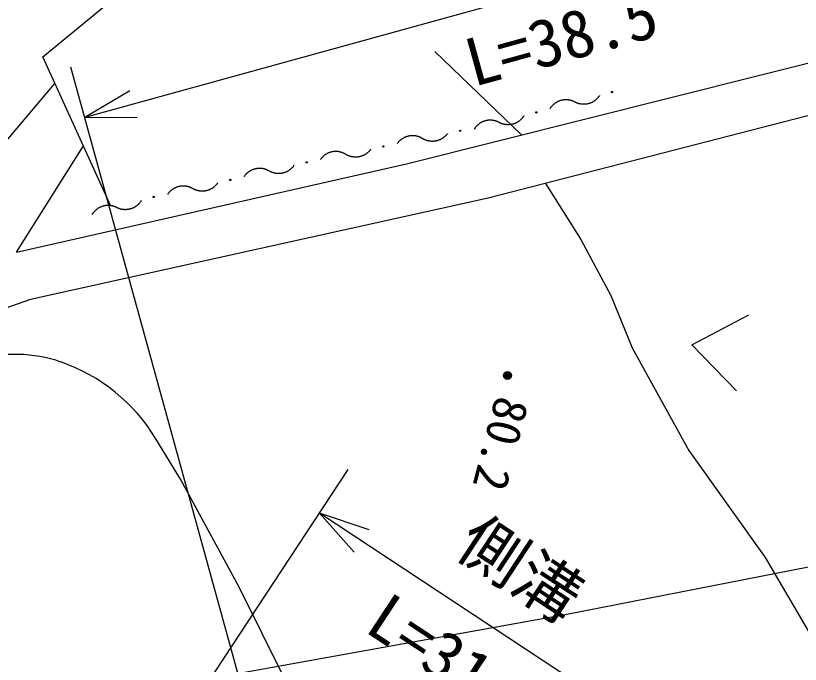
# Model space of a CAD drawing. Units: millimetres, scale not verified. Extents: x 40000 to 680000, y 20000 to 380000.
# Drawn here: x 94683 to 124719, y 305457 to 330283 of the extents above; entities that cross this region are included whole.
import ezdxf
from ezdxf.enums import TextEntityAlignment as Align

# ---------------------------------------------------------------- set-up
doc = ezdxf.new("R2010")
doc.units = ezdxf.units.MM
doc.header["$LTSCALE"] = 1000
doc.layers.add('M-BGD', color=7, linetype='Continuous', lineweight=25)
doc.styles.add('@ＭＳ ゴシック', font='')
doc.styles.add('ＭＳ ゴシック', font='')
doc.styles.get('@ＭＳ ゴシック').set_extended_font_data('@MS Gothic')
doc.styles.get('ＭＳ ゴシック').set_extended_font_data('MS Gothic')

msp = doc.modelspace()

# ---------------------------------------------------------------- linework, layer by layer
at = {"layer": 'M-BGD'}
for p, q in [((132790, 336166), (97327, 326390)), ((110734, 328908), (114045, 325720)), ((107769, 288510), (96796, 328318)), ((99052, 327403), (97327, 326390)), ((97327, 326390), (99327, 326404)), ((94718, 321236), (97273, 325296)), ((113542, 316572), (113478, 316446)), ((95795, 295284), (107412, 312909)), ((119007, 302871), (106311, 311239)), ((108209, 310608), (106311, 311239)), ((106311, 311239), (107639, 309744))]:
    msp.add_line(p, q, dxfattribs=at)
for points in [[(98325, 322990), (95719, 328702), (101651, 333594), (97604, 342174)], [(94718, 321236), (109648, 324616), (129930, 329709)], [(131194, 328049), (112766, 323294), (95244, 319415), (90546, 317778), (86233, 313974)], [(84791, 317123), (91557, 322225), (96185, 327682)], [(117036, 327233), (117026, 327219), (117017, 327204), (117007, 327190), (116997, 327176), (116986, 327162), (116976, 327149), (116964, 327136), (116953, 327123), (116941, 327110), (116929, 327098), (116917, 327086), (116904, 327074), (116891, 327063), (116878, 327052), (116864, 327041), (116851, 327031), (116837, 327021), (116822, 327011), (116808, 327002), (116793, 326992), (116778, 326984), (116763, 326975), (116748, 326967), (116733, 326960), (116717, 326953), (116701, 326946), (116685, 326939), (116669, 326933), (116653, 326928), (116636, 326922), (116620, 326917), (116603, 326913), (116586, 326909), (116570, 326905), (116553, 326902), (116536, 326899), (116519, 326897), (116501, 326895), (116484, 326893), (116467, 326892), (116450, 326891), (116433, 326891), (116415, 326891), (116398, 326891), (116381, 326892), (116364, 326893), (116347, 326895), (116330, 326897), (116312, 326900), (116295, 326903), (116279, 326906), (116262, 326910), (116245, 326914), (116228, 326918), (116212, 326923), (116196, 326929), (116179, 326935), (116163, 326941), (116147, 326947), (116131, 326954), (116116, 326961), (116100, 326969), (116085, 326977), (116070, 326985), (116054, 326993), (116039, 327000), (116023, 327007), (116007, 327014), (115991, 327020), (115975, 327026), (115958, 327031), (115942, 327036), (115925, 327041), (115909, 327045), (115892, 327048), (115875, 327052), (115858, 327055), (115841, 327057), (115824, 327059), (115806, 327061), (115789, 327062), (115772, 327063), (115755, 327064), (115738, 327064), (115720, 327063), (115703, 327063), (115686, 327061), (115680, 327061), (115652, 327058), (115635, 327055), (115618, 327053), (115601, 327049), (115584, 327046), (115567, 327041), (115550, 327037), (115534, 327032), (115517, 327027), (115501, 327021), (115485, 327015), (115469, 327009), (115453, 327002), (115438, 326995), (115422, 326987), (115407, 326979), (115392, 326971), (115377, 326962), (115362, 326953), (115348, 326944), (115334, 326934), (115320, 326924), (115306, 326913), (115292, 326902), (115279, 326891), (115266, 326880), (115254, 326868), (115241, 326856), (115229, 326844), (115217, 326831), (115206, 326819), (115195, 326805), (115184, 326792), (115173, 326778), (115163, 326764), (115153, 326750), (115144, 326736), (115135, 326721)], [(114139, 326453), (114130, 326438), (114120, 326424), (114110, 326410), (114100, 326396), (114090, 326382), (114079, 326369), (114068, 326356), (114056, 326343), (114044, 326330), (114032, 326318), (114020, 326306), (114007, 326294), (113994, 326283), (113981, 326272), (113968, 326261), (113954, 326250), (113940, 326240), (113926, 326231), (113911, 326221), (113897, 326212), (113882, 326203), (113867, 326195), (113851, 326187), (113836, 326180), (113820, 326172), (113804, 326166), (113788, 326159), (113772, 326153), (113756, 326147), (113740, 326142), (113723, 326137), (113706, 326133), (113690, 326129), (113673, 326125), (113656, 326122), (113639, 326119), (113622, 326116), (113605, 326114), (113588, 326113), (113570, 326111), (113553, 326111), (113536, 326110), (113519, 326110), (113501, 326111), (113484, 326112), (113467, 326113), (113450, 326115), (113433, 326117), (113416, 326119), (113399, 326122), (113382, 326126), (113365, 326129), (113348, 326134), (113332, 326138), (113315, 326143), (113299, 326149), (113283, 326154), (113266, 326160), (113250, 326167), (113235, 326174), (113219, 326181), (113204, 326189), (113188, 326197), (113173, 326205), (113158, 326213), (113142, 326220), (113126, 326227), (113110, 326233), (113094, 326240), (113078, 326245), (113062, 326251), (113045, 326256), (113028, 326260), (113012, 326264), (112995, 326268), (112978, 326272), (112961, 326274), (112944, 326277), (112927, 326279), (112910, 326281), (112893, 326282), (112875, 326283), (112858, 326283), (112841, 326284), (112824, 326283), (112806, 326282), (112789, 326281), (112783, 326281), (112755, 326278), (112738, 326275), (112721, 326272), (112704, 326269), (112687, 326265), (112670, 326261), (112654, 326257), (112637, 326252), (112621, 326247), (112604, 326241), (112588, 326235), (112572, 326228), (112557, 326221), (112541, 326214), (112525, 326207), (112510, 326199), (112495, 326190), (112480, 326182), (112465, 326173), (112451, 326163), (112437, 326153), (112423, 326143), (112409, 326133), (112396, 326122), (112382, 326111), (112369, 326100), (112357, 326088), (112344, 326076), (112332, 326064), (112321, 326051), (112309, 326038), (112298, 326025), (112287, 326012), (112277, 325998), (112266, 325984), (112257, 325970), (112247, 325956), (112238, 325941)], [(111217, 325780), (111207, 325766), (111196, 325752), (111186, 325738), (111175, 325725), (111163, 325712), (111152, 325699), (111140, 325687), (111128, 325675), (111115, 325663), (111102, 325651), (111089, 325640), (111076, 325629), (111062, 325619), (111048, 325608), (111034, 325598), (111020, 325589), (111005, 325580), (110991, 325571), (110976, 325562), (110960, 325554), (110945, 325546), (110929, 325539), (110914, 325532), (110898, 325525), (110882, 325519), (110866, 325513), (110849, 325507), (110833, 325502), (110816, 325498), (110799, 325493), (110783, 325490), (110766, 325486), (110749, 325483), (110732, 325480), (110715, 325478), (110697, 325476), (110680, 325475), (110663, 325474), (110646, 325473), (110629, 325473), (110611, 325473), (110594, 325474), (110577, 325475), (110560, 325477), (110543, 325479), (110526, 325481), (110509, 325484), (110492, 325487), (110475, 325490), (110458, 325494), (110441, 325499), (110425, 325504), (110408, 325509), (110392, 325514), (110376, 325520), (110360, 325527), (110344, 325533), (110328, 325540), (110313, 325548), (110297, 325556), (110282, 325564), (110267, 325573), (110253, 325582), (110238, 325591), (110223, 325599), (110208, 325607), (110192, 325615), (110177, 325623), (110161, 325630), (110145, 325637), (110129, 325643), (110113, 325649), (110097, 325654), (110080, 325660), (110064, 325664), (110047, 325669), (110030, 325673), (110013, 325676), (109996, 325679), (109979, 325682), (109962, 325685), (109945, 325686), (109928, 325688), (109911, 325689), (109894, 325690), (109876, 325690), (109859, 325690), (109842, 325689), (109825, 325688), (109810, 325687), (109790, 325685), (109773, 325683), (109756, 325680), (109739, 325677), (109722, 325674), (109706, 325670), (109689, 325665), (109672, 325661), (109656, 325656), (109640, 325650), (109623, 325644), (109607, 325638), (109591, 325631), (109576, 325624), (109560, 325617), (109545, 325609), (109529, 325601), (109514, 325593), (109500, 325584), (109485, 325574), (109471, 325565), (109457, 325555), (109443, 325545), (109429, 325534), (109416, 325523), (109403, 325512), (109390, 325500), (109378, 325488), (109365, 325476), (109353, 325464), (109342, 325451), (109330, 325438), (109319, 325425), (109309, 325411), (109298, 325398), (109288, 325384)], [(108278, 325176), (108268, 325162), (108258, 325148), (108247, 325135), (108236, 325121), (108225, 325108), (108213, 325096), (108201, 325083), (108189, 325071), (108176, 325059), (108164, 325048), (108151, 325036), (108137, 325025), (108124, 325015), (108110, 325005), (108096, 324995), (108081, 324985), (108067, 324976), (108052, 324967), (108037, 324958), (108022, 324950), (108006, 324943), (107991, 324935), (107975, 324928), (107959, 324921), (107943, 324915), (107927, 324909), (107911, 324904), (107894, 324899), (107877, 324894), (107861, 324890), (107844, 324886), (107827, 324882), (107810, 324879), (107793, 324877), (107776, 324874), (107759, 324873), (107742, 324871), (107724, 324870), (107707, 324870), (107690, 324870), (107673, 324870), (107656, 324870), (107638, 324872), (107621, 324873), (107604, 324875), (107587, 324877), (107570, 324880), (107553, 324883), (107536, 324887), (107519, 324891), (107503, 324895), (107486, 324900), (107470, 324905), (107453, 324911), (107437, 324917), (107421, 324923), (107405, 324930), (107390, 324937), (107374, 324944), (107359, 324952), (107344, 324960), (107329, 324969), (107314, 324978), (107299, 324987), (107284, 324995), (107269, 325004), (107254, 325012), (107238, 325019), (107223, 325026), (107207, 325033), (107191, 325039), (107174, 325045), (107158, 325051), (107142, 325056), (107125, 325061), (107108, 325065), (107092, 325069), (107075, 325073), (107058, 325076), (107041, 325079), (107024, 325081), (107007, 325083), (106989, 325084), (106972, 325085), (106955, 325086), (106938, 325086), (106921, 325086), (106903, 325086), (106886, 325085), (106871, 325083), (106852, 325081), (106835, 325079), (106818, 325076), (106801, 325073), (106784, 325070), (106767, 325066), (106750, 325062), (106734, 325057), (106717, 325052), (106701, 325047), (106685, 325041), (106669, 325034), (106653, 325028), (106637, 325021), (106621, 325013), (106606, 325006), (106591, 324997), (106576, 324989), (106561, 324980), (106546, 324971), (106532, 324961), (106518, 324951), (106504, 324941), (106491, 324930), (106477, 324919), (106464, 324908), (106451, 324897), (106439, 324885), (106427, 324873), (106415, 324860), (106403, 324847), (106392, 324834), (106381, 324821), (106370, 324808), (106360, 324794), (106350, 324780)], [(105342, 324560), (105332, 324546), (105322, 324531), (105312, 324518), (105301, 324504), (105290, 324491), (105279, 324478), (105267, 324465), (105256, 324453), (105243, 324441), (105231, 324429), (105218, 324417), (105205, 324406), (105192, 324395), (105178, 324384), (105164, 324374), (105150, 324364), (105136, 324355), (105121, 324345), (105106, 324337), (105091, 324328), (105076, 324320), (105061, 324312), (105045, 324305), (105029, 324298), (105014, 324291), (104997, 324285), (104981, 324279), (104965, 324273), (104948, 324268), (104932, 324264), (104915, 324259), (104898, 324256), (104881, 324252), (104865, 324249), (104847, 324246), (104830, 324244), (104813, 324242), (104796, 324241), (104779, 324240), (104762, 324239), (104744, 324239), (104727, 324239), (104710, 324240), (104693, 324241), (104676, 324243), (104658, 324245), (104641, 324247), (104624, 324250), (104607, 324253), (104590, 324256), (104574, 324260), (104557, 324265), (104540, 324270), (104524, 324275), (104508, 324280), (104492, 324286), (104476, 324293), (104460, 324299), (104444, 324306), (104428, 324314), (104413, 324322), (104398, 324330), (104383, 324339), (104368, 324347), (104353, 324356), (104338, 324363), (104322, 324371), (104306, 324378), (104290, 324385), (104274, 324391), (104258, 324397), (104242, 324403), (104226, 324408), (104209, 324413), (104192, 324417), (104176, 324421), (104159, 324424), (104142, 324428), (104125, 324430), (104108, 324433), (104090, 324435), (104073, 324436), (104056, 324437), (104039, 324438), (104022, 324438), (104004, 324438), (103987, 324437), (103970, 324436), (103955, 324435), (103936, 324433), (103919, 324431), (103901, 324428), (103885, 324425), (103868, 324422), (103851, 324418), (103834, 324414), (103818, 324409), (103801, 324404), (103785, 324398), (103769, 324393), (103752, 324386), (103737, 324380), (103721, 324373), (103705, 324365), (103690, 324357), (103675, 324349), (103660, 324341), (103645, 324332), (103630, 324323), (103616, 324313), (103602, 324303), (103588, 324293), (103574, 324282), (103561, 324271), (103548, 324260), (103535, 324249), (103523, 324237), (103510, 324225), (103499, 324212), (103487, 324199), (103476, 324186), (103465, 324173), (103454, 324160), (103444, 324146), (103434, 324132), (103424, 324118)], [(102419, 323886), (102409, 323872), (102399, 323858), (102389, 323844), (102378, 323830), (102367, 323817), (102356, 323804), (102344, 323791), (102332, 323779), (102320, 323767), (102307, 323755), (102295, 323743), (102282, 323732), (102268, 323721), (102255, 323710), (102241, 323700), (102227, 323690), (102212, 323681), (102198, 323671), (102183, 323663), (102168, 323654), (102153, 323646), (102137, 323638), (102122, 323631), (102106, 323624), (102090, 323617), (102074, 323611), (102058, 323605), (102042, 323599), (102025, 323594), (102009, 323590), (101992, 323585), (101975, 323582), (101958, 323578), (101941, 323575), (101924, 323572), (101907, 323570), (101890, 323568), (101873, 323567), (101856, 323566), (101838, 323565), (101821, 323565), (101804, 323565), (101787, 323566), (101769, 323567), (101752, 323569), (101735, 323571), (101718, 323573), (101701, 323576), (101684, 323579), (101667, 323582), (101650, 323586), (101634, 323591), (101617, 323596), (101601, 323601), (101584, 323606), (101568, 323612), (101552, 323619), (101536, 323625), (101521, 323632), (101505, 323640), (101490, 323648), (101475, 323656), (101460, 323665), (101445, 323673), (101430, 323682), (101414, 323689), (101399, 323697), (101383, 323704), (101367, 323711), (101351, 323717), (101335, 323723), (101319, 323729), (101302, 323734), (101286, 323739), (101269, 323743), (101252, 323747), (101235, 323751), (101218, 323754), (101201, 323756), (101184, 323759), (101167, 323761), (101150, 323762), (101133, 323763), (101116, 323764), (101098, 323764), (101081, 323764), (101064, 323763), (101047, 323762), (101032, 323761), (101012, 323759), (100995, 323757), (100978, 323754), (100961, 323751), (100944, 323748), (100928, 323744), (100911, 323740), (100894, 323735), (100878, 323730), (100861, 323724), (100845, 323719), (100829, 323712), (100813, 323706), (100797, 323699), (100782, 323691), (100767, 323683), (100751, 323675), (100736, 323667), (100722, 323658), (100707, 323649), (100693, 323639), (100679, 323629), (100665, 323619), (100651, 323608), (100638, 323597), (100625, 323586), (100612, 323575), (100599, 323563), (100587, 323551), (100575, 323538), (100564, 323525), (100552, 323512), (100541, 323499), (100531, 323486), (100520, 323472), (100510, 323458), (100501, 323444)], [(114961, 323860), (116313, 321717), (117467, 319576), (118277, 317576), (120447, 313634), (123377, 309549), (125111, 306588), (126765, 302656), (128268, 298098)], [(99496, 323211), (99487, 323196), (99477, 323182), (99468, 323168), (99458, 323154), (99448, 323140), (99437, 323126), (99426, 323113), (99415, 323100), (99403, 323087), (99391, 323074), (99379, 323062), (99367, 323050), (99354, 323039), (99341, 323027), (99328, 323016), (99314, 323006), (99300, 322995), (99286, 322985), (99272, 322976), (99258, 322966), (99243, 322957), (99228, 322949), (99213, 322941), (99197, 322933), (99182, 322925), (99166, 322918), (99150, 322911), (99134, 322905), (99118, 322899), (99102, 322894), (99085, 322888), (99069, 322884), (99052, 322879), (99035, 322875), (99018, 322872), (99002, 322869), (98984, 322866), (98967, 322864), (98950, 322862), (98933, 322860), (98916, 322859), (98899, 322858), (98881, 322858), (98864, 322858), (98847, 322859), (98830, 322860), (98813, 322861), (98795, 322863), (98778, 322865), (98761, 322868), (98744, 322871), (98727, 322875), (98711, 322879), (98694, 322883), (98677, 322888), (98661, 322893), (98645, 322898), (98628, 322904), (98612, 322910), (98596, 322917), (98581, 322924), (98565, 322931), (98550, 322939), (98534, 322947), (98519, 322954), (98503, 322961), (98487, 322968), (98471, 322974), (98455, 322980), (98439, 322986), (98422, 322991), (98405, 322996), (98389, 323000), (98372, 323004), (98355, 323007), (98338, 323010), (98321, 323013), (98304, 323015), (98287, 323017), (98270, 323018), (98252, 323019), (98235, 323020), (98218, 323020), (98201, 323020), (98184, 323019), (98166, 323018), (98155, 323017), (98132, 323015), (98115, 323012), (98098, 323010), (98081, 323007), (98064, 323003), (98047, 322999), (98031, 322995), (98014, 322990), (97998, 322985), (97981, 322979), (97965, 322973), (97949, 322967), (97933, 322960), (97918, 322953), (97902, 322946), (97887, 322938), (97872, 322929), (97857, 322921), (97842, 322912), (97827, 322903), (97813, 322893), (97799, 322883), (97785, 322873), (97772, 322862), (97758, 322851), (97745, 322840), (97733, 322828), (97720, 322816), (97708, 322804), (97696, 322791), (97685, 322779), (97673, 322766), (97662, 322752), (97652, 322739), (97641, 322725), (97632, 322711), (97622, 322696), (97613, 322682), (97604, 322667)], [(122277, 315918), (120569, 317688), (122747, 318833)], [(115555, 290960), (114246, 292694), (111889, 295385), (109355, 298591), (107214, 301731), (104974, 304915), (103242, 308408), (100986, 312549), (100046, 314092)], [(91113, 302935), (115848, 307395), (138523, 311831)]]:
    msp.add_lwpolyline(points, dxfattribs=at)
for centre, radius in [((117511, 327361), 24.6), ((114614, 326581), 24.6), ((111699, 325879), 24.6), ((108760, 325275), 24.6), ((105822, 324670), 24.6), ((102898, 323996), 24.6), ((99969, 323347), 24.6), ((113510, 316509), 150), ((113510, 316509), 120), ((113510, 316509), 99.9), ((113510, 316509), 89.9), ((113510, 316509), 60), ((113510, 316509), 30)]:
    msp.add_circle(centre, radius, dxfattribs=at)
for centre, radius, start, end in [((94678, 312032), 5288, 70.8625, 106.7286), ((-253899, 163542), 355575, 6.69551, 25.55608), ((94151, 310513), 6897, 31.2674, 70.8625), ((-253899, 163542), 355425, 6.69835, 25.55608)]:
    msp.add_arc(centre, radius, start, end, dxfattribs=at)

# ---------------------------------------------------------------- texts
at = {"layer": 'M-BGD', "style": '@ＭＳ ゴシック'}
for s, rotation, p in [('L=38.5', 15.412, (115325, 330314)), ('L=31.0', 326.609, (112109, 306220))]:
    msp.add_text(s, height=1833, rotation=rotation, dxfattribs=at).set_placement(p, align=Align.TOP_CENTER)
at = {"layer": 'M-BGD', "style": 'ＭＳ ゴシック'}
msp.add_text('80.2', height=1320, rotation=255.352, dxfattribs=at).set_placement((114354, 315457), align=Align.TOP_LEFT)
msp.add_text('側溝', height=1833, rotation=326.609, dxfattribs=at).set_placement((113210, 307890), align=Align.BOTTOM_CENTER)

doc.saveas('drawing.dxf')
